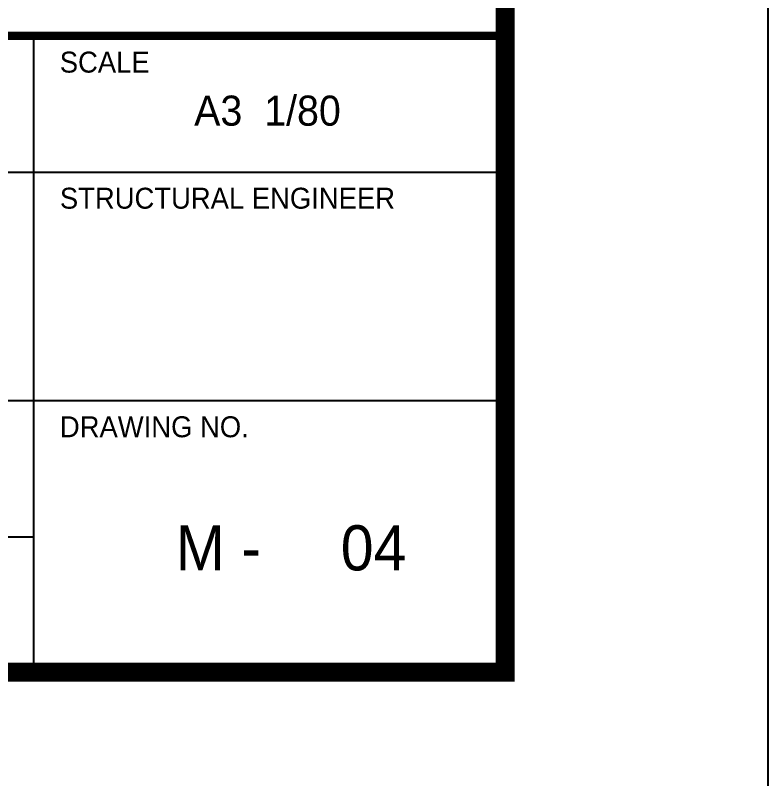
# Model space of a CAD drawing. Header units: millimetres. Extents: x 83956 to 461956, y 36707 to 125807.
# Drawn here: x 295996 to 298156, y 81536 to 83729 of the extents above; entities that cross this region are included whole.
import ezdxf

# ---------------------------------------------------------------- set-up
doc = ezdxf.new("R2010")
doc.units = ezdxf.units.MM
doc.header["$LTSCALE"] = 100
doc.header["$MEASUREMENT"] = 0
doc.layers.get('Defpoints').update_dxf_attribs({"linetype": 'CONTINUOUS'})
doc.layers.add('FORM', color=8, linetype='CONTINUOUS')
doc.layers.add('TXT', color=7, linetype='CONTINUOUS')
doc.styles.add('HY울릉도L', font='HYWULM.TTF')
doc.styles.add('TITLE', font='Gulim.ttf')

# ---------------------------------------------------------------- blocks, each defined once
blk = doc.blocks.new('PMC-FORMV')
at = {"layer": 'Defpoints'}
blk.add_lwpolyline([(0, 0), (0, 29700), (42000, 29700), (42000, 0)], close=True, dxfattribs=at)
at = {"layer": 'FORM'}
for p, q in [((38487.5, 4020.3), (38487.5, 975)), ((36239.9, 3368.6), (40743.7, 3368.6)), ((36239.9, 2275), (40743.7, 2275)), ((36239.9, 1623.2), (38487.5, 1623.2))]:
    blk.add_line(p, q, dxfattribs=at)
at = {"layer": 'FORM', "const_width": 90.2}
blk.add_lwpolyline([(1543.7, 975), (1543.7, 28725), (40743.7, 28725), (40743.7, 975)], close=True, dxfattribs=at)
at = {"layer": 'FORM', "const_width": 40.1}
blk.add_lwpolyline([(36239.9, 4020.3), (40743.7, 4020.3)], dxfattribs=at)
at = {"layer": 'FORM', "style": 'TITLE'}
for s, height, p in [('SCALE', 100.27, (38612.8, 3844.9)), ('STRUCTURAL ENGINEER', 100.273, (38613.4, 3193.5)), ('DRAWING NO.', 100.273, (38613.5, 2099.5))]:
    blk.add_text(s, height=height, dxfattribs=at).set_placement(p)

msp = doc.modelspace()

# ---------------------------------------------------------------- block references
at = {"layer": 'FORM', "xscale": 0.6, "yscale": 0.6, "zscale": 0.6}
msp.add_blockref('PMC-FORMV', (272956.1, 81257.1), dxfattribs=at)

# ---------------------------------------------------------------- texts
at = {"layer": 'TXT', "style": 'HY울릉도L'}
for s, height, p in [('A3  1/80', 86.4, (296509.6, 83411.6)), ('M -', 129.6, (296456.7, 82134.3)), ('04', 129.6, (296930.4, 82134.3))]:
    msp.add_text(s, height=height, dxfattribs=at).set_placement(p)

doc.saveas('drawing.dxf')
